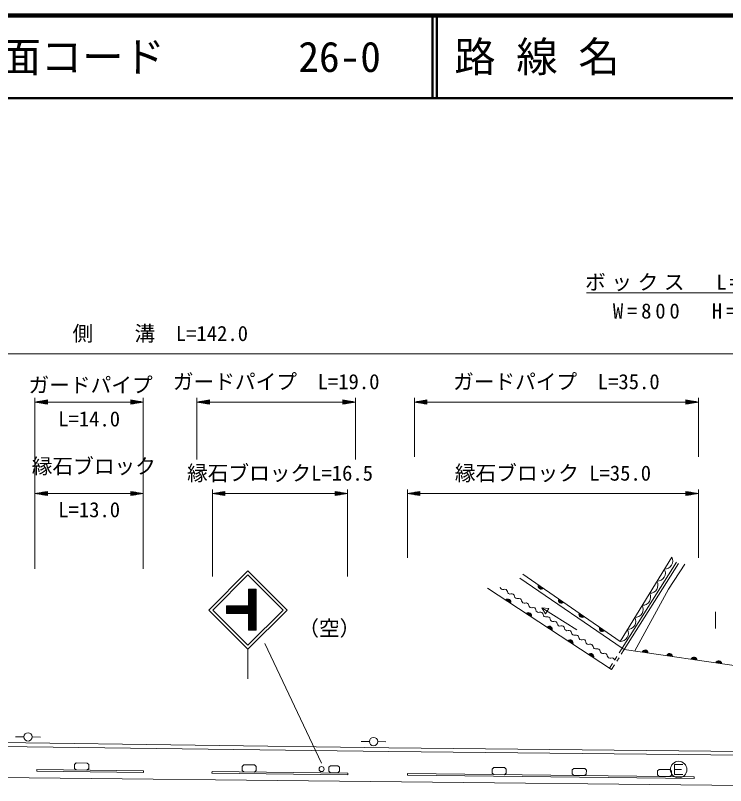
# Model space of a CAD drawing. Units: millimetres, scale not verified. Extents: x 40000 to 680000, y 20000 to 380000.
# Drawn here: x 127303 to 213178, y 286926 to 380000 of the extents above; entities that cross this region are included whole.
import ezdxf
from ezdxf.enums import TextEntityAlignment as Align

# ---------------------------------------------------------------- set-up
doc = ezdxf.new("R2010")
doc.units = ezdxf.units.MM
doc.header["$LTSCALE"] = 1000
for name, color, linetype, lineweight in [('M-BGD', 7, 'Continuous', 13), ('M-BGD-EXST', 7, 'Continuous', 13), ('M-STR-HTXT', 7, 'Continuous', 13), ('M-STR-STRC', 7, 'Continuous', 13), ('M-STR-STRD', 7, 'Continuous', 13), ('M-TTL', 2, 'Continuous', 140), ('M-TTL-LINE', 7, 'Continuous', 50)]:
    doc.layers.add(name, color=color, linetype=linetype, lineweight=lineweight)
doc.layers.add('M-TTL-TXT', color=7, linetype='Continuous')
doc.styles.add('ＭＳ ゴシック', font='')
doc.styles.get('ＭＳ ゴシック').set_extended_font_data('MS Gothic')

msp = doc.modelspace()

# ---------------------------------------------------------------- linework, layer by layer
at = {"layer": 'M-BGD'}
for p, q in [((200418, 304337), (206658, 314546)), ((200674, 303543), (207245, 313925)), ((200927, 303383), (207499, 313765)), ((200674, 303543), (188306, 312000)), ((188650, 312493), (200418, 304337)), ((199386, 300948), (184407, 310796)), ((195207, 305754), (190967, 308404)), ((191404, 307688), (190967, 308404)), ((190967, 308404), (191801, 308324)), ((191801, 308324), (191404, 307688)), ((211953, 307919), (211953, 305919)), ((200306, 302962), (200674, 303543)), ((200927, 303383), (200674, 303543)), ((199771, 302117), (200038, 302540)), ((200558, 302799), (200927, 303383)), ((217822, 300913), (200927, 303383)), ((199135, 301113), (199503, 301695)), ((200023, 301954), (200290, 302377)), ((199386, 300948), (199756, 301532)), ((128328, 292819), (127328, 292838)), ((129328, 292803), (130328, 292789)), ((170110, 292252), (169110, 292265)), ((125611, 291670), (172462, 291043)), ((125617, 292120), (172467, 291493)), ((171110, 292240), (172110, 292230)), ((172467, 291493), (215844, 291028)), ((172462, 291043), (215839, 290578)), ((134461, 289000), (134467, 289483)), ((134670, 289666), (134467, 289483)), ((135971, 289649), (134670, 289666)), ((135971, 289649), (136169, 289461)), ((136163, 288978), (136169, 289461)), ((134659, 288811), (134461, 289000)), ((135961, 288795), (136163, 288978)), ((154715, 288762), (154720, 289245)), ((154913, 288574), (154715, 288762)), ((154922, 289429), (154720, 289245)), ((156215, 288561), (154913, 288574)), ((156224, 289415), (154922, 289429)), ((156215, 288561), (156417, 288744)), ((156224, 289415), (156422, 289227)), ((156417, 288744), (156422, 289227)), ((165389, 289322), (165189, 289136)), ((165189, 288653), (165189, 289136)), ((165389, 288468), (165189, 288653)), ((166286, 289322), (165389, 289322)), ((166286, 289322), (166486, 289136)), ((166286, 288468), (166486, 288653)), ((166486, 288653), (166486, 289136)), ((184937, 288441), (184943, 288924)), ((185145, 289108), (184943, 288924)), ((186447, 289093), (185145, 289108)), ((186447, 289093), (186644, 288905)), ((186639, 288422), (186644, 288905)), ((194631, 288329), (194637, 288812)), ((194839, 288995), (194637, 288812)), ((196141, 288980), (194839, 288995)), ((196141, 288980), (196339, 288792)), ((196333, 288309), (196339, 288792)), ((204939, 288210), (204945, 288693)), ((205147, 288876), (204945, 288693)), ((206449, 288861), (205147, 288876)), ((206449, 288861), (206646, 288673)), ((206641, 288190), (206646, 288673)), ((215248, 286926), (73503, 288467)), ((166286, 288468), (165389, 288468)), ((185135, 288253), (184937, 288441)), ((186437, 288238), (185135, 288253)), ((186437, 288238), (186639, 288422)), ((194829, 288141), (194631, 288329)), ((196131, 288126), (194829, 288141)), ((196131, 288126), (196333, 288309)), ((205137, 288022), (204939, 288210)), ((206439, 288007), (205137, 288022)), ((206439, 288007), (206641, 288190))]:
    msp.add_line(p, q, dxfattribs=at)
msp.add_lwpolyline([(202206, 303196), (206266, 310666), (208245, 313683)], dxfattribs=at)
for centre in [(128828, 292809), (170610, 292245)]:
    msp.add_circle(centre, 500, dxfattribs=at)
for centre, radius, start, end in [((205803, 314067), 980, 267.90446, 29.22398), ((204911, 312609), 980, 267.90446, 29.22398), ((186248, 310949), 325, 185.35628, 289.33106), ((190866, 311023), 354, 154.07455, 316.47973), ((190866, 311023), 283, 156.29859, 314.25569), ((190866, 311023), 212, 160.04492, 310.50936), ((190866, 311023), 142, 167.75665, 302.79763), ((190866, 311023), 100, 178.07431, 292.47997), ((190866, 311023), 100, 178.07431, 292.47997), ((204020, 311150), 980, 267.90446, 29.22398), ((186464, 310335), 325, 5.35628, 109.33106), ((187112, 310395), 325, 185.35628, 289.33106), ((187327, 309781), 325, 5.35628, 109.33106), ((203128, 309692), 980, 267.90446, 29.22398), ((186854, 309123), 354, 335.47415, 137.87933), ((186854, 309123), 283, 337.69819, 135.65529), ((186854, 309123), 212, 341.44451, 131.90896), ((186854, 309123), 142, 349.15624, 124.19723), ((186854, 309123), 100, 359.47391, 113.87957), ((186854, 309123), 100, 359.47391, 113.87957), ((187975, 309842), 325, 185.35628, 289.33106), ((188191, 309228), 325, 5.35628, 109.33106), ((188839, 309289), 325, 185.35628, 289.33106), ((193332, 309314), 354, 154.07455, 316.47973), ((193332, 309314), 283, 156.29859, 314.25569), ((193332, 309314), 212, 160.04492, 310.50936), ((193332, 309314), 142, 167.75665, 302.79763), ((193332, 309314), 100, 178.07431, 292.47997), ((193332, 309314), 100, 178.07431, 292.47997), ((189054, 308675), 325, 5.35628, 109.33106), ((189702, 308735), 325, 185.35628, 289.33106), ((189917, 308121), 325, 5.35628, 109.33106), ((190565, 308182), 325, 185.35628, 289.33106), ((202237, 308234), 980, 267.90446, 29.22398), ((189360, 307475), 354, 335.47415, 137.87933), ((189360, 307475), 283, 337.69819, 135.65529), ((189360, 307475), 212, 341.44451, 131.90896), ((189360, 307475), 142, 349.15624, 124.19723), ((189360, 307475), 100, 359.47391, 113.87957), ((189360, 307475), 100, 359.47391, 113.87957), ((190781, 307568), 325, 5.35628, 109.33106), ((191429, 307629), 325, 185.35628, 289.33106), ((191644, 307015), 325, 5.35628, 109.33106), ((195798, 307605), 354, 154.07455, 316.47973), ((195798, 307605), 283, 156.29859, 314.25569), ((195798, 307605), 212, 160.04492, 310.50936), ((195798, 307605), 142, 167.75665, 302.79763), ((195798, 307605), 100, 178.07431, 292.47997), ((195798, 307605), 100, 178.07431, 292.47997), ((201346, 306775), 980, 267.90446, 29.22398), ((192292, 307075), 325, 185.35628, 289.33106), ((192507, 306461), 325, 5.35628, 109.33106), ((193155, 306522), 325, 185.35628, 289.33106), ((193371, 305908), 325, 5.35628, 109.33106), ((191867, 305827), 354, 335.47415, 137.87933), ((191867, 305827), 283, 337.69819, 135.65529), ((191867, 305827), 212, 341.44451, 131.90896), ((191867, 305827), 142, 349.15624, 124.19723), ((191867, 305827), 100, 359.47391, 113.87957), ((191867, 305827), 100, 359.47391, 113.87957), ((194019, 305969), 325, 185.35628, 289.33106), ((194234, 305355), 325, 5.35628, 109.33106), ((194882, 305415), 325, 185.35628, 289.33106), ((198263, 305896), 354, 154.07455, 316.47973), ((198263, 305896), 283, 156.29859, 314.25569), ((198263, 305896), 212, 160.04492, 310.50936), ((198263, 305896), 142, 167.75665, 302.79763), ((198263, 305896), 100, 178.07431, 292.47997), ((198263, 305896), 100, 178.07431, 292.47997), ((200454, 305317), 980, 267.90446, 29.22398), ((194374, 304179), 354, 335.47415, 137.87933), ((194374, 304179), 283, 337.69819, 135.65529), ((194374, 304179), 212, 341.44451, 131.90896), ((195097, 304801), 325, 5.35628, 109.33106), ((195745, 304862), 325, 185.35628, 289.33106), ((195961, 304248), 325, 5.35628, 109.33106), ((194374, 304179), 142, 349.15624, 124.19723), ((194374, 304179), 100, 359.47391, 113.87957), ((194374, 304179), 100, 359.47391, 113.87957), ((196609, 304309), 325, 185.35628, 289.33106), ((196824, 303695), 325, 5.35628, 109.33106), ((197472, 303756), 325, 185.35628, 289.33106), ((197687, 303141), 325, 5.35628, 109.33106), ((196881, 302531), 354, 335.47415, 137.87933), ((196881, 302531), 283, 337.69819, 135.65529), ((196881, 302531), 212, 341.44451, 131.90896), ((196881, 302531), 142, 349.15624, 124.19723), ((196881, 302531), 100, 359.47391, 113.87957), ((196881, 302531), 100, 359.47391, 113.87957), ((198335, 303202), 325, 185.35628, 289.33106), ((198551, 302588), 325, 5.35628, 109.33106), ((199199, 302649), 325, 185.35628, 289.33106), ((203430, 302962), 354, 0.47968, 162.88486), ((203430, 302962), 283, 2.70372, 160.66082), ((203430, 302962), 212, 6.45004, 156.91449), ((203430, 302962), 142, 14.16177, 149.20276), ((203430, 302962), 100, 24.47943, 138.8851), ((203430, 302962), 100, 24.47943, 138.8851), ((206398, 302528), 354, 0.47968, 162.88486), ((206398, 302528), 283, 2.70372, 160.66082), ((206398, 302528), 212, 6.45004, 156.91449), ((206398, 302528), 142, 14.16177, 149.20276), ((206398, 302528), 100, 24.47943, 138.8851), ((206398, 302528), 100, 24.47943, 138.8851), ((199414, 302035), 325, 5.35628, 109.33106), ((209367, 302094), 354, 0.47968, 162.88486), ((209367, 302094), 283, 2.70372, 160.66082), ((209367, 302094), 212, 6.45004, 156.91449), ((209367, 302094), 142, 14.16177, 149.20276), ((209367, 302094), 100, 24.47943, 138.8851), ((209367, 302094), 100, 24.47943, 138.8851), ((212335, 301660), 354, 0.47968, 162.88486), ((212335, 301660), 283, 2.70372, 160.66082), ((212335, 301660), 212, 6.45004, 156.91449), ((212335, 301660), 142, 14.16177, 149.20276), ((212335, 301660), 100, 24.47943, 138.8851), ((212335, 301660), 100, 24.47943, 138.8851)]:
    msp.add_arc(centre, radius, start, end, dxfattribs=at)
at = {"layer": 'M-BGD-EXST'}
for p, q in [((207999, 289464), (206999, 289464)), ((206999, 289464), (206999, 288264)), ((206999, 288864), (207849, 288864)), ((206999, 288264), (207999, 288264))]:
    msp.add_line(p, q, dxfattribs=at)
msp.add_circle((207499, 288864), 1000, dxfattribs=at)
at = {"layer": 'M-STR-HTXT'}
for p, q in [((74930, 339098), (214710, 339098)), ((129673, 316571), (129673, 333776)), ((129673, 333276), (131173, 333526)), ((129673, 333276), (131173, 333026)), ((129673, 333276), (131173, 333276)), ((131173, 333326), (129973, 333326)), ((131173, 333226), (129973, 333226)), ((130273, 333376), (131173, 333376)), ((131173, 333426), (130573, 333426)), ((130873, 333476), (131173, 333476)), ((131173, 333026), (131173, 333526)), ((131173, 333276), (141267, 333276)), ((142767, 333276), (141267, 333526)), ((141267, 333526), (141267, 333026)), ((141567, 333476), (141267, 333476)), ((141267, 333426), (141867, 333426)), ((142167, 333376), (141267, 333376)), ((141267, 333326), (142467, 333326)), ((142767, 333276), (141267, 333026)), ((142767, 333276), (141267, 333276)), ((141267, 333226), (142467, 333226)), ((142767, 316571), (142767, 333776)), ((149260, 326348), (149260, 333776)), ((149260, 333276), (150760, 333526)), ((149260, 333276), (150760, 333026)), ((149260, 333276), (150760, 333276)), ((150760, 333326), (149560, 333326)), ((150760, 333226), (149560, 333226)), ((149860, 333376), (150760, 333376)), ((150760, 333426), (150160, 333426)), ((150460, 333476), (150760, 333476)), ((150760, 333026), (150760, 333526)), ((150760, 333276), (166915, 333276)), ((168415, 333276), (166915, 333526)), ((166915, 333526), (166915, 333026)), ((167215, 333476), (166915, 333476)), ((166915, 333426), (167515, 333426)), ((167815, 333376), (166915, 333376)), ((166915, 333326), (168115, 333326)), ((168415, 333276), (166915, 333026)), ((168415, 333276), (166915, 333276)), ((166915, 333226), (168115, 333226)), ((168415, 326348), (168415, 333776)), ((175548, 326672), (175548, 333776)), ((175548, 333276), (177048, 333526)), ((175548, 333276), (177048, 333026)), ((175548, 333276), (177048, 333276)), ((177048, 333326), (175848, 333326)), ((177048, 333226), (175848, 333226)), ((176148, 333376), (177048, 333376)), ((177048, 333426), (176448, 333426)), ((176748, 333476), (177048, 333476)), ((177048, 333026), (177048, 333526)), ((177048, 333276), (208383, 333276)), ((209883, 333276), (208383, 333526)), ((208383, 333526), (208383, 333026)), ((208683, 333476), (208383, 333476)), ((208383, 333426), (208983, 333426)), ((209283, 333376), (208383, 333376)), ((208383, 333326), (209583, 333326)), ((209883, 333276), (208383, 333026)), ((209883, 333276), (208383, 333276)), ((208383, 333226), (209583, 333226)), ((209883, 326672), (209883, 333776)), ((130273, 333176), (131173, 333176)), ((131173, 333126), (130573, 333126)), ((130873, 333076), (131173, 333076)), ((142167, 333176), (141267, 333176)), ((141267, 333126), (141867, 333126)), ((141567, 333076), (141267, 333076)), ((149860, 333176), (150760, 333176)), ((150760, 333126), (150160, 333126)), ((150460, 333076), (150760, 333076)), ((167815, 333176), (166915, 333176)), ((166915, 333126), (167515, 333126)), ((167215, 333076), (166915, 333076)), ((176148, 333176), (177048, 333176)), ((177048, 333126), (176448, 333126)), ((176748, 333076), (177048, 333076)), ((209283, 333176), (208383, 333176)), ((208383, 333126), (208983, 333126)), ((208683, 333076), (208383, 333076)), ((129673, 313101), (129673, 322725)), ((129673, 322225), (131173, 322475)), ((129673, 322225), (131173, 321975)), ((129673, 322225), (131173, 322225)), ((131173, 322275), (129973, 322275)), ((131173, 322175), (129973, 322175)), ((130273, 322325), (131173, 322325)), ((130273, 322125), (131173, 322125)), ((131173, 322375), (130573, 322375)), ((131173, 322075), (130573, 322075)), ((130873, 322425), (131173, 322425)), ((131173, 321975), (131173, 322475)), ((131173, 322225), (141267, 322225)), ((142767, 322225), (141267, 322475)), ((141267, 322475), (141267, 321975)), ((141567, 322425), (141267, 322425)), ((141267, 322375), (141867, 322375)), ((142167, 322325), (141267, 322325)), ((141267, 322275), (142467, 322275)), ((142767, 322225), (141267, 321975)), ((142767, 322225), (141267, 322225)), ((141267, 322175), (142467, 322175)), ((142167, 322125), (141267, 322125)), ((141267, 322075), (141867, 322075)), ((142767, 313101), (142767, 322725)), ((151147, 312204), (151147, 322725)), ((151147, 322225), (152647, 322475)), ((151147, 322225), (152647, 321975)), ((151147, 322225), (152647, 322225)), ((152647, 322275), (151447, 322275)), ((152647, 322175), (151447, 322175)), ((151747, 322325), (152647, 322325)), ((151747, 322125), (152647, 322125)), ((152647, 322375), (152047, 322375)), ((152647, 322075), (152047, 322075)), ((152347, 322425), (152647, 322425)), ((152647, 321975), (152647, 322475)), ((152647, 322225), (165959, 322225)), ((167459, 322225), (165959, 322475)), ((165959, 322475), (165959, 321975)), ((166259, 322425), (165959, 322425)), ((165959, 322375), (166559, 322375)), ((166859, 322325), (165959, 322325)), ((165959, 322275), (167159, 322275)), ((167459, 322225), (165959, 321975)), ((167459, 322225), (165959, 322225)), ((165959, 322175), (167159, 322175)), ((166859, 322125), (165959, 322125)), ((165959, 322075), (166559, 322075)), ((167459, 312204), (167459, 322725)), ((174716, 314448), (174716, 322725)), ((174716, 322225), (176216, 322475)), ((174716, 322225), (176216, 321975)), ((174716, 322225), (176216, 322225)), ((176216, 322275), (175016, 322275)), ((176216, 322175), (175016, 322175)), ((175316, 322325), (176216, 322325)), ((175316, 322125), (176216, 322125)), ((176216, 322375), (175616, 322375)), ((176216, 322075), (175616, 322075)), ((175916, 322425), (176216, 322425)), ((176216, 321975), (176216, 322475)), ((176216, 322225), (208383, 322225)), ((209883, 322225), (208383, 322475)), ((208383, 322475), (208383, 321975)), ((208683, 322425), (208383, 322425)), ((208383, 322375), (208983, 322375)), ((209283, 322325), (208383, 322325)), ((208383, 322275), (209583, 322275)), ((209883, 322225), (208383, 321975)), ((209883, 322225), (208383, 322225)), ((208383, 322175), (209583, 322175)), ((209283, 322125), (208383, 322125)), ((208383, 322075), (208983, 322075)), ((209883, 314448), (209883, 322725)), ((130873, 322025), (131173, 322025)), ((141567, 322025), (141267, 322025)), ((152347, 322025), (152647, 322025)), ((166259, 322025), (165959, 322025)), ((175916, 322025), (176216, 322025)), ((208683, 322025), (208383, 322025))]:
    msp.add_line(p, q, dxfattribs=at)
msp.add_lwpolyline([(223624, 292365), (221577, 346468), (196377, 346468)], dxfattribs=at)
at = {"layer": 'M-STR-STRC'}
for p, q in [((150687, 308134), (155425, 312872)), ((155425, 312872), (160162, 308134)), ((151182, 308134), (155425, 312377)), ((155425, 312377), (159667, 308134)), ((155507, 310673), (156407, 310673)), ((155507, 310673), (155507, 308640)), ((155507, 310585), (155594, 310673)), ((155507, 310444), (155736, 310673)), ((155507, 310302), (155877, 310673)), ((155507, 310161), (156019, 310673)), ((155507, 310019), (156160, 310673)), ((155507, 309878), (156302, 310673)), ((155507, 309736), (156407, 310636)), ((156407, 309666), (155507, 310566)), ((155507, 309595), (156407, 310495)), ((156407, 309524), (155507, 310424)), ((155507, 309454), (156407, 310354)), ((156407, 309383), (155507, 310283)), ((155507, 309312), (156407, 310212)), ((156407, 309241), (155507, 310141)), ((155507, 309171), (156407, 310071)), ((156407, 309100), (155507, 310000)), ((156407, 309807), (155541, 310673)), ((156407, 309948), (155683, 310673)), ((156407, 310090), (155824, 310673)), ((156407, 310231), (155966, 310673)), ((156407, 310373), (156107, 310673)), ((156407, 310514), (156248, 310673)), ((156407, 310656), (156390, 310673)), ((156407, 310673), (156407, 305707)), ((154642, 307740), (156407, 309505)), ((154783, 307740), (156407, 309364)), ((154925, 307740), (156407, 309222)), ((155066, 307740), (156407, 309081)), ((155507, 309029), (156407, 309929)), ((156407, 308958), (155507, 309858)), ((155507, 308888), (156407, 309788)), ((156407, 308817), (155507, 309717)), ((155507, 308746), (156407, 309646)), ((156407, 308676), (155507, 309576)), ((156407, 308534), (155507, 309434)), ((156407, 308393), (155507, 309293)), ((156407, 308251), (155507, 309151)), ((156407, 308110), (155507, 309010)), ((150687, 308134), (155425, 303397)), ((151182, 308134), (155425, 303892)), ((155507, 308640), (152814, 308640)), ((152814, 308640), (152814, 307740)), ((152814, 308599), (152855, 308640)), ((152814, 308458), (152996, 308640)), ((152814, 308316), (153138, 308640)), ((152814, 308175), (153279, 308640)), ((152814, 308034), (153420, 308640)), ((152814, 307892), (153562, 308640)), ((152814, 307751), (153703, 308640)), ((153665, 307740), (152814, 308591)), ((153524, 307740), (152814, 308450)), ((153382, 307740), (152814, 308308)), ((153241, 307740), (152814, 308167)), ((153807, 307740), (152907, 308640)), ((152945, 307740), (153845, 308640)), ((153948, 307740), (153048, 308640)), ((153086, 307740), (153986, 308640)), ((154089, 307740), (153189, 308640)), ((153228, 307740), (154128, 308640)), ((154231, 307740), (153331, 308640)), ((153369, 307740), (154269, 308640)), ((154372, 307740), (153472, 308640)), ((153510, 307740), (154410, 308640)), ((154514, 307740), (153614, 308640)), ((153652, 307740), (154552, 308640)), ((154655, 307740), (153755, 308640)), ((153793, 307740), (154693, 308640)), ((154797, 307740), (153897, 308640)), ((153935, 307740), (154835, 308640)), ((154938, 307740), (154038, 308640)), ((154076, 307740), (154976, 308640)), ((155079, 307740), (154179, 308640)), ((154218, 307740), (155118, 308640)), ((155221, 307740), (154321, 308640)), ((154359, 307740), (155259, 308640)), ((155362, 307740), (154462, 308640)), ((154500, 307740), (155400, 308640)), ((155504, 307740), (154604, 308640)), ((156407, 306978), (154745, 308640)), ((156407, 307120), (154887, 308640)), ((156407, 307261), (155028, 308640)), ((156407, 307403), (155169, 308640)), ((155208, 307740), (156407, 308939)), ((156407, 307544), (155311, 308640)), ((155349, 307740), (156407, 308798)), ((155425, 303892), (159667, 308134)), ((155425, 303397), (160162, 308134)), ((156407, 307686), (155452, 308640)), ((155490, 307740), (156407, 308656)), ((156407, 307968), (155507, 308868)), ((156407, 307827), (155507, 308727)), ((155507, 307615), (156407, 308515)), ((155507, 307474), (156407, 308374)), ((155507, 307332), (156407, 308232)), ((155507, 307191), (156407, 308091)), ((153099, 307740), (152814, 308025)), ((152958, 307740), (152814, 307884)), ((152817, 307740), (152814, 307743)), ((152814, 307740), (155507, 307740)), ((155507, 307049), (156407, 307949)), ((155507, 306908), (156407, 307808)), ((155507, 307740), (155507, 305707)), ((156407, 306837), (155507, 307737)), ((155507, 306766), (156407, 307666)), ((156407, 306696), (155507, 307596)), ((155507, 306625), (156407, 307525)), ((156407, 306554), (155507, 307454)), ((155507, 306484), (156407, 307384)), ((156407, 306413), (155507, 307313)), ((155507, 306342), (156407, 307242)), ((156407, 306271), (155507, 307171)), ((155507, 306201), (156407, 307101)), ((156407, 306130), (155507, 307030)), ((155507, 306059), (156407, 306959)), ((156407, 305988), (155507, 306888)), ((155507, 305918), (156407, 306818)), ((156407, 305847), (155507, 306747)), ((155507, 305776), (156407, 306676)), ((156405, 305707), (155507, 306605)), ((156263, 305707), (155507, 306464)), ((156122, 305707), (155507, 306323)), ((155579, 305707), (156407, 306535)), ((155721, 305707), (156407, 306394)), ((155862, 305707), (156407, 306252)), ((155981, 305707), (155507, 306181)), ((155839, 305707), (155507, 306040)), ((155698, 305707), (155507, 305898)), ((155556, 305707), (155507, 305757)), ((155507, 305707), (156407, 305707)), ((156004, 305707), (156407, 306111)), ((156145, 305707), (156407, 305969)), ((156286, 305707), (156407, 305828)), ((157474, 304102), (164308, 289653)), ((155425, 303397), (155425, 299841))]:
    msp.add_line(p, q, dxfattribs=at)
msp.add_circle((164331, 288927), 305, dxfattribs=at)
at = {"layer": 'M-STR-STRD'}
for p, q in [((129913, 288869), (129912, 288669)), ((129912, 288669), (142775, 288509)), ((129913, 288869), (142777, 288709)), ((135961, 288795), (134659, 288811)), ((142775, 288509), (142777, 288709)), ((151074, 288415), (151076, 288615)), ((151076, 288615), (167487, 288441)), ((151074, 288415), (167485, 288241)), ((167485, 288241), (167487, 288441)), ((174700, 288174), (174702, 288374)), ((174700, 288174), (209380, 287773)), ((174702, 288374), (209384, 287973)), ((209380, 287773), (209384, 287973))]:
    msp.add_line(p, q, dxfattribs=at)
at = {"layer": 'M-TTL'}
msp.add_line((680000, 380000), (40000, 380000), dxfattribs=at)
at = {"layer": 'M-TTL-LINE'}
for p, q in [((177750, 380000), (177750, 370000)), ((178250, 380000), (178250, 370000)), ((40000, 370000), (680000, 370000))]:
    msp.add_line(p, q, dxfattribs=at)

# ---------------------------------------------------------------- texts
at = {"layer": 'M-BGD', "style": 'ＭＳ ゴシック'}
msp.add_text('（空）', height=1833, dxfattribs=at).set_placement((161513, 304478), align=Align.BOTTOM_LEFT)
at = {"layer": 'M-STR-HTXT', "style": 'ＭＳ ゴシック'}
for s, p in [('側\u3000\u3000溝  L=142.0', (144820, 340098)), ('ガードパイプ', (136395, 333870)), ('ガードパイプ  L=19.0', (158837, 334276)), ('ガードパイプ  L=35.0', (192715, 334276)), ('L=14.0', (136220, 329776)), ('縁石ブロック', (136783, 324062)), ('縁石ブロックL=16.5', (159303, 323225)), ('縁石ブロック L=35.0', (192300, 323225)), ('L=13.0', (136220, 318802))]:
    msp.add_text(s, height=1833, dxfattribs=at).set_placement(p, align=Align.BOTTOM_CENTER)
at = {"layer": 'M-STR-HTXT', "char_height": 1833, "attachment_point": 8, "style": 'ＭＳ ゴシック'}
for s, insert in [('\\T1.27;ボックス\u3000L=30.0', (208877, 346668)), ('\\T1.37;W=800\u3000H=800', (209804, 343337))]:
    msp.add_mtext(s, dxfattribs=dict(at, insert=insert))
at = {"layer": 'M-TTL-TXT', "style": 'ＭＳ ゴシック'}
for s, p in [('図面コード', (120380, 375000)), ('路 線 名', (180380, 375000)), ('26-0', (161521, 375000))]:
    msp.add_text(s, height=3666, dxfattribs=at).set_placement(p, align=Align.MIDDLE_LEFT)

doc.saveas('drawing.dxf')
